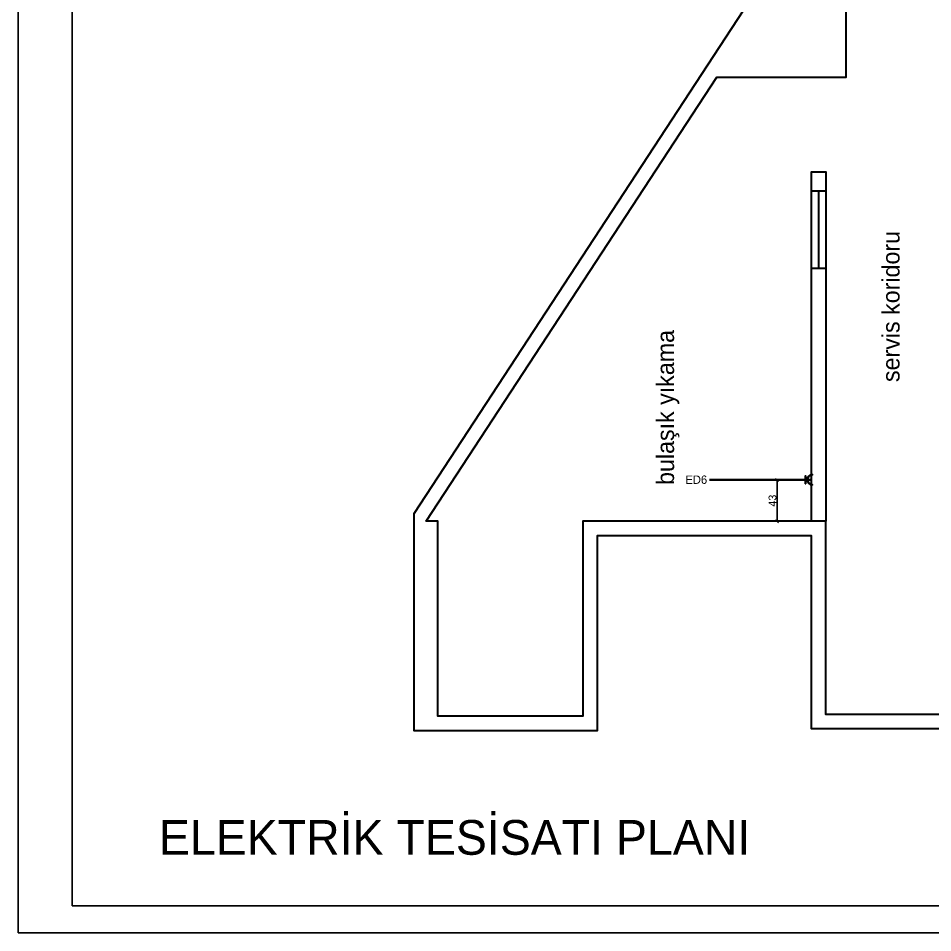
# Model space of a CAD drawing. Header units: centimetres. Extents: x 10243 to 22741, y 2279 to 4414.
# Drawn here: x 16682 to 17629, y 2279 to 3226 of the extents above; entities that cross this region are included whole.
import ezdxf
from ezdxf.enums import TextEntityAlignment as Align

# ---------------------------------------------------------------- set-up
doc = ezdxf.new("R2010")
doc.units = ezdxf.units.CM
doc.header["$MEASUREMENT"] = 0
doc.layers.add('ELEKTRİK', color=10, linetype='Continuous')
doc.layers.add('ELK', color=1, linetype='Continuous', lineweight=35)
doc.layers.add('xxx_Auto_Duvar_Duvar Plan Kesit', color=7, linetype='Continuous', lineweight=30)
doc.styles.get("Standard").update_dxf_attribs({"font": 'arial.ttf'})
doc.styles.add('TAKSİM', font='GOTHIC.TTF', dxfattribs={"height": 20})
doc.dimstyles.new('OLCU50', dxfattribs={"dimtxt": 8, "dimasz": 3, "dimexe": 1.25, "dimexo": 0.625, "dimtad": 1, "dimdec": 0, "dimtxsty": 'Standard', "dimblk": 'OBLIQUE', "dimcen": 2.5, "dimclrd": 256, "dimclre": 251, "dimclrt": 25, "dimadec": 0, "dimazin": 0, "dimtfac": 1, "dimtdec": 0, "dimtmove": 0, "dimatfit": 3, "dimldrblk": 'OBLIQUE', "dimfxl": 1, "dimarcsym": 0})

# ---------------------------------------------------------------- blocks, each defined once
blk = doc.blocks.new('A$C50025146')
at = {"layer": 'ELEKTRİK'}
for points in [[(16.0258407970905, 9.846670621633166), (16.5885051934838, 9.846670621633166), (16.5885051934838, 1.406704675742731), (16.0258407970905, 1.406704675742731)], [(6.940050297998823e-05, 5.345355450490388), (6.940050297998823e-05, 5.908019846885509), (22.50664525620232, 5.908019846885509), (22.50664525620232, 5.345355450490388)]]:
    blk.add_hatch(color=256, dxfattribs=at).paths.add_polyline_path(points)
h = blk.add_hatch(color=256, dxfattribs=at)
edge = h.paths.add_edge_path()
edge.add_line((23.70435837441619, 11.25333161261187), (23.70435837441619, 10.69066721622039))
edge.add_ellipse((23.70435837441619, 5.626687648689767), major_axis=(3.580774291992597, -3.580774291992606), ratio=0.9999999999999413, start_angle=134.9999999999983, end_angle=314.9999999999983)
edge.add_line((23.70435837441619, 0.5627080811555061), (23.70435837441619, 4.368476402305532e-05))
edge.add_ellipse((23.70435837441619, 5.626687648689767), major_axis=(3.978638102213783, 3.978638102213774), ratio=0.9999999999999128, start_angle=45.0000000000025, end_angle=225.0000000000025, ccw=False)
for points, elevation in [([(16.0258407970905, 1.406704675742731), (16.0258407970905, 9.846670621633166), (16.5885051934838, 9.846670621633166), (16.5885051934838, 1.406704675742731)], 4.791194770819646e-08), ([(6.940050297998823e-05, 5.908019846885509), (22.50664525620232, 5.908019846885509), (22.50664525620232, 5.345355450490388), (6.940050297998823e-05, 5.345355450490388)], 4.794507297291503e-08)]:
    blk.add_lwpolyline(points, close=True, dxfattribs=dict(at, elevation=elevation))
at = {"layer": 'ELEKTRİK', "elevation": 4.798666618537076e-08}
blk.add_lwpolyline([(23.70435837441437, 4.368476402305532e-05), (23.70435837441619, 0.5627080811555061, -0.9999999999999944), (23.70435837441619, 10.69066721622039), (23.70435837441619, 11.25333161261187, 0.9999999999999944)], format="xyb", close=True, dxfattribs=at)
blk = doc.blocks.new('_Oblique')
at = {"color": 0, "linetype": 'ByBlock', "lineweight": -2}
blk.add_line((-0.5, -0.5), (0.5, 0.5), dxfattribs=at)
blk = doc.blocks.new('*D87')
at = {"color": 251, "lineweight": -2, "transparency": 16777216}
for p, q in [((17480.46043411398, 2747.968301547487), (17466.67555157351, 2747.968301547487)), ((17502.96700996967, 2705.17822920192), (17466.67555157351, 2705.17822920192))]:
    blk.add_line(p, q, dxfattribs=at)
at = {"lineweight": -2, "transparency": 16777216}
blk.add_line((17467.92555157351, 2705.17822920192), (17467.92555157351, 2747.968301547487), dxfattribs=at)
at = {"layer": 'Defpoints', "color": 0, "transparency": 16777216}
for p in [(17467.92555157351, 2747.968301547487), (17481.08543411398, 2747.968301547487), (17503.59200996967, 2705.17822920192)]:
    blk.add_point(p, dxfattribs=at)
at = {"lineweight": -2, "transparency": 16777216, "xscale": 3, "yscale": 3, "zscale": 3}
for p, rotation in [((17467.92555157351, 2747.968301547487), 90), ((17467.92555157351, 2705.17822920192), 270)]:
    blk.add_blockref('_Oblique', p, dxfattribs=dict(at, rotation=rotation))
at = {"color": 25, "transparency": 16777216, "insert": (17463.21323915877, 2726.573265374698), "char_height": 8, "attachment_point": 5, "rotation": 90}
blk.add_mtext('43', dxfattribs=at)

msp = doc.modelspace()

# ---------------------------------------------------------------- linework, layer by layer
for points in [[(16681.93401490132, 2278.977417197534), (19451.93401490132, 2278.977417197534), (19451.93401490132, 4237.563275783393), (16681.93401490132, 4237.563275783393)], [(16737.89361086092, 2306.957215177332), (19423.95421692152, 2306.957215177332), (19423.95421692152, 4209.583477803594), (16737.89361086092, 4209.583477803594)]]:
    msp.add_lwpolyline(points, close=True)
at = {"layer": 'ELK', "color": 1}
msp.add_line((17397.83278773177, 2748.249633745712), (17481.08543411397, 2748.249633745683), dxfattribs=at)
at = {"layer": 'xxx_Auto_Duvar_Duvar Plan Kesit', "lineweight": 30}
for p, q in [((17518.59200996967, 3047.178229201913), (17503.59200996967, 3047.178229201913)), ((17511.09200996967, 2967.178229201913), (17511.09200996967, 3047.178229201913)), ((17518.59200996967, 2967.178229201913), (17503.59200996967, 2967.178229201913))]:
    msp.add_line(p, q, dxfattribs=at)
for points in [[(17683.59200996967, 2490.178229201919), (17503.59200996967, 2490.178229201919), (17503.59200996967, 2690.178229201919), (17281.59200996967, 2690.178229201919), (17281.59200996967, 2488.178229201919), (17092.04035067385, 2488.178229201919), (17092.04035067385, 2713.391380175921), (17644.91470534247, 3558.315643124637)], [(17668.59200996967, 2505.178229201919), (17518.59200996967, 2505.178229201919), (17518.59200996967, 2705.178229201919), (17266.59200996967, 2705.178229201919), (17266.59200996967, 2503.178229201919), (17116.59200996967, 2503.178229201919), (17116.59200996967, 2705.178229201919), (17104.59200996967, 2705.178229201919), (17405.59200996967, 3165.178229201919), (17539.59200996967, 3165.178229201919), (17539.59200996967, 3300.178229201919), (17514.59200996967, 3300.178229201919), (17671.59179577519, 3547.652467844495)]]:
    msp.add_lwpolyline(points, dxfattribs=at)
msp.add_lwpolyline([(17518.59200996967, 2705.178229201919), (17503.59200996967, 2705.178229201919), (17503.59200996967, 3067.178229201913), (17518.59200996967, 3067.178229201913)], close=True, dxfattribs=at)

# ---------------------------------------------------------------- block references
at = {"layer": 'ELEKTRİK'}
msp.add_blockref('A$C50025146', (17481.08536471347, 2742.622946096995, -4.794507297291503e-08), dxfattribs=at)

# ---------------------------------------------------------------- texts
at = {"style": 'TAKSİM'}
for s, p in [('servis koridoru', (17594.82807151799, 2849.476273144776)), ('bulaşık yıkama', (17361.24333311165, 2742.869862428769))]:
    msp.add_text(s, height=18, rotation=90, dxfattribs=at).set_placement(p)
msp.add_text('ELEKTRİK TESİSATI PLANI', height=36, dxfattribs=at).set_placement((16827.56146897636, 2359.725021796326))
at = {"layer": 'ELK', "color": 1, "style": 'TAKSİM'}
msp.add_text('ED6', height=8.64, dxfattribs=at).set_placement((17384.26328141088, 2744.012090548582), align=Align.CENTER)

# ---------------------------------------------------------------- dimensions: what is measured, and where the dimension line sits
dim = msp.add_linear_dim(base=(17467.92555157351, 2747.968301547487), p1=(17503.59200996967, 2705.178229201919), p2=(17481.08543411397, 2747.968301547486), angle=90, dimstyle='OLCU50')
dim.commit()
dim.dimension.update_dxf_attribs({"geometry": '*D87', "text_midpoint": (17463.21323915877, 2726.573265374698)})

doc.saveas('drawing.dxf')
